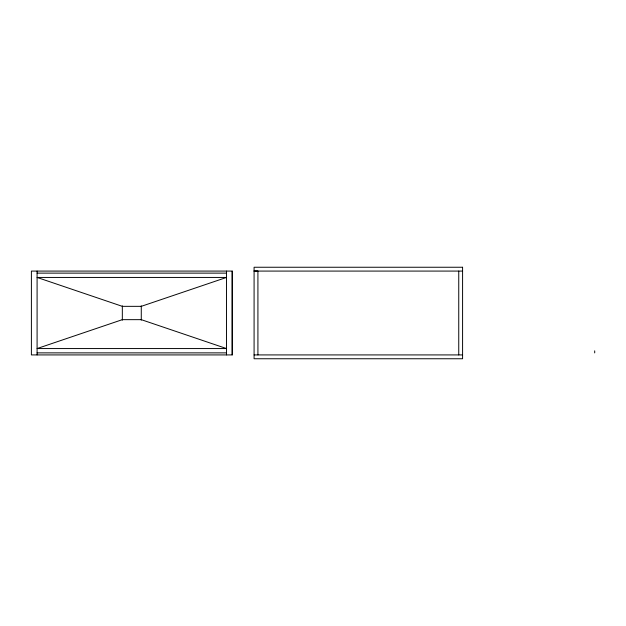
<?xml version="1.0" encoding="UTF-8"?>
<svg xmlns="http://www.w3.org/2000/svg" width="626" height="626" viewBox="0 0 626 626"><rect width="100%" height="100%" fill="white"/><g stroke="black" fill="none" stroke-linecap="round" stroke-linejoin="round"><path stroke-width="0.94" d="M232.215 354.919L232.215 271.081L31.394 271.081L31.394 354.919L232.215 354.919L232.215 271.081M254.086 270.956L257.92 270.956L257.92 354.919M254.086 271.081L462.583 271.081M37.09 273.132L226.51 273.132M37.09 352.868L226.51 352.868M254.086 354.919L462.583 354.919M594.7 350.85L594.7 352.9M458.748 271.081L458.748 354.919M226.51 271.081L226.51 354.919M141.273 305.848L141.273 320.152M122.328 305.848L122.328 320.152M37.09 271.081L37.09 354.919M226.51 277.443L141.273 306.341L122.328 306.341L37.09 277.443L226.51 277.443M122.328 319.659L37.09 348.557L226.51 348.557L141.273 319.659L122.328 319.659M462.583 267.247L254.086 267.247L254.086 358.753L462.583 358.753L462.583 267.247"/></g></svg>
